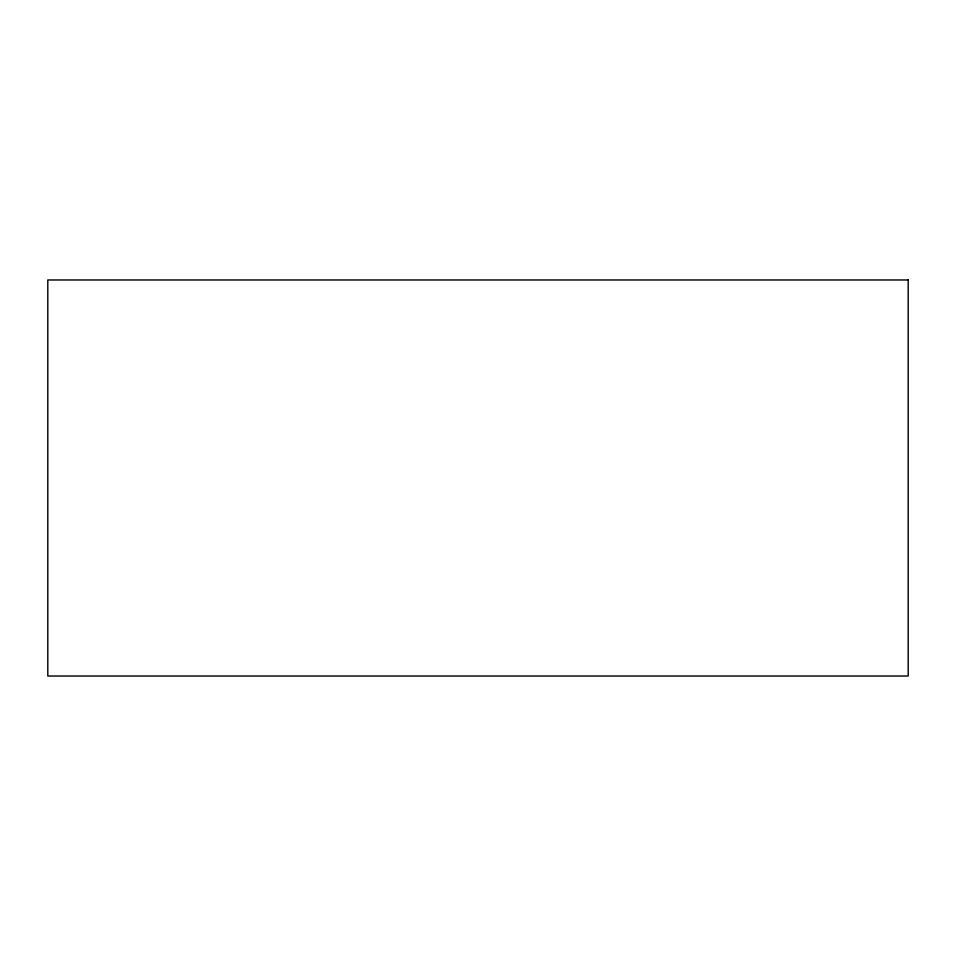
<?xml version="1.0" encoding="UTF-8"?>
<svg xmlns="http://www.w3.org/2000/svg" width="956" height="956" viewBox="0 0 956 956"><rect width="100%" height="100%" fill="white"/><g stroke="black" fill="none" stroke-linecap="round" stroke-linejoin="round"><path stroke-width="1.43" d="M908.2 279.977L47.8 279.977L47.8 676.023L908.2 676.023L908.2 279.977"/></g></svg>
